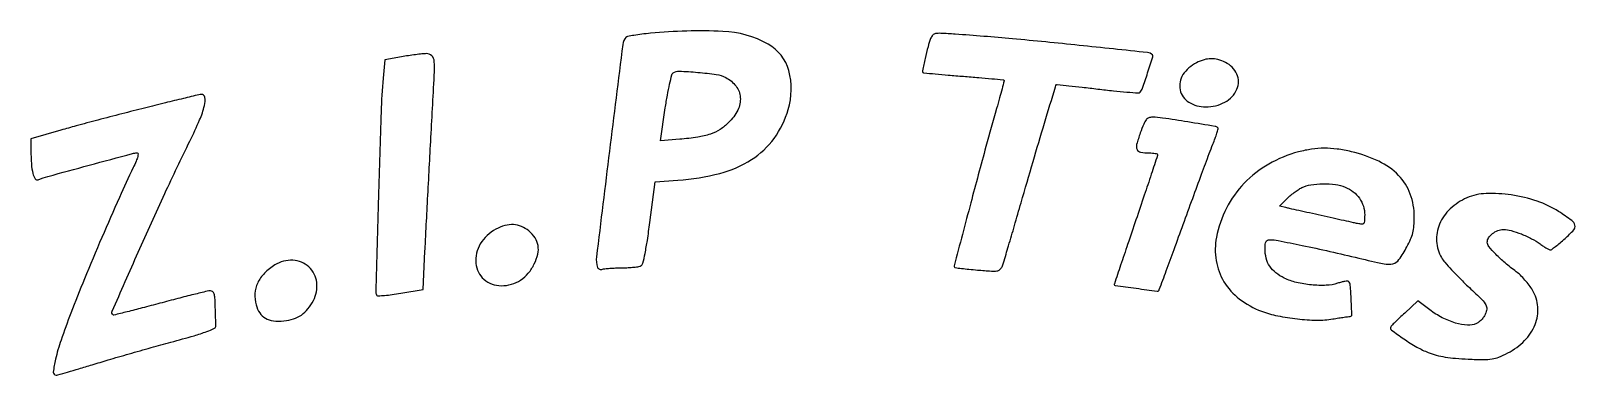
# Model space of a CAD drawing. Extents: x 164 to 768, y 531 to 666.
import ezdxf

# ---------------------------------------------------------------- set-up
doc = ezdxf.new("R2010")
doc.units = 0

msp = doc.modelspace()

# ---------------------------------------------------------------- linework, layer by layer
for points in [[(406.555445, 664.870297, 0.007098), (403.077051, 664.486181, 0.010408), (400.031218, 664.041429, 0.006126), (397.505047, 663.586799, 0.158691), (396.90575, 663.255445, 0.157932), (395.604259, 660.474275, 0.000432), (390.41169, 618.660857, 0.000569), (385.35668, 577.277756, 0.114794), (385.800338, 573.192529, 0.112499), (386.086637, 572.736707, 0.103324), (386.550366, 572.432885, 0.097369), (387.121411, 572.328997, 0.088288), (387.71083, 572.442529, -0.064224), (388.611439, 572.661144, -0.008711), (390.548743, 572.840741, -0.009917), (392.863633, 572.968617, -0.008217), (395.331787, 573.015313, 0.012568), (397.791502, 573.08326, 0.015434), (400.080946, 573.275144, 0.013917), (401.976015, 573.546675, 0.099021), (402.837391, 573.87834, 0.19433), (403.516786, 574.826025, 0.009714), (404.362059, 578.629621, 0.012476), (405.267683, 583.772708, 0.005257), (406.239023, 590.724048), (408.303264, 606.722041), (417.23919, 607.356331, 0.044487), (433.633298, 609.998262, 0.080488), (446.072753, 615.394801, 0.094428), (454.86301, 623.720266, 0.084091), (460.415702, 635.028093, 0.138543), (460.618506, 650.229371, 0.20345), (452.496953, 660.620438, 0.116186), (434.782565, 665.611375, 0.034784)], [(516.135776, 662.802553, 0.024259), (515.12172, 659.602954, 0.009025), (513.998152, 655.018797, 0.002768), (512.93718, 650.201325, 0.257545), (513.13731, 649.537698, 0.17028), (513.478507, 649.378551, 0.00062), (517.946585, 648.939831, 0.003149), (523.031771, 648.479192, 0.001961), (529, 648, -0.001671), (534.964643, 647.524577, -0.002698), (540.038035, 647.075549, -0.000457), (544.516592, 646.65067, -0.170698), (544.810333, 646.514659, -0.267296), (544.890243, 646.233205, -0.001197), (544.09956, 643.11233, -0.005137), (543.146242, 639.540211, -0.003166), (541.954895, 635.356334, 0.004569), (537.769039, 620.497914, 0.001483), (531.846316, 598.455365, 0.000078), (525.302362, 573.793788, 0.265055), (525.45548, 573.215825, 0.169859), (525.716113, 573.087628, 0.001171), (528.221644, 572.789903, 0.004363), (531.107432, 572.479344, 0.002756), (534.479668, 572.164934, 0.004625), (539.890276, 571.74094, 0.050516), (542.069814, 571.810694, 0.141935), (543.2622, 572.33594, 0.119958), (544.082571, 573.44911, 0.025981), (544.623632, 574.957599, 0.000711), (546.629251, 581.653801, 0.001468), (548.953423, 589.538424, 0.001006), (551.546914, 598.5, -0.001396), (556.216371, 614.587884, -0.001671), (560.70712, 629.712833, -0.000231), (564.977197, 643.896546, -0.106), (565.446594, 644.747462, -0.24491), (565.663256, 644.832776, -0.00033), (570.26784, 644.343303, -0.002607), (575.447367, 643.761922, -0.00159), (581.557434, 643.024101, 0.004644), (587.696088, 642.320836, 0.007357), (592.96853, 641.844694, 0.002581), (597.483987, 641.527246, 0.234246), (598.081895, 641.776639, 0.094474), (599.031744, 643.408807, 0.004622), (601.062745, 649.34965, 0.002191), (603.116595, 655.635877, 0.282795), (602.930166, 656.398386, 0.169904), (601.045295, 657.293162, 0.000526), (574.229221, 660.134686, 0.003381), (548.136588, 662.693541, 0.005356), (525.74523, 664.495044, 0.004406), (520.156631, 664.835018, 0.056632), (518.069854, 664.707154, 0.161675), (516.938817, 664.096712, 0.100304)], [(309, 655.642064), (302.5, 654.5), (301.853537, 647.262743, 0.013941), (301.042676, 634.031607, 0.001246), (300.015837, 600.741409, 0.000128), (298.967251, 563.41846, 0.206156), (299.442637, 562.224029, 0.216082), (299.961215, 562.028966, 0.005898), (302.431953, 562.221172, 0.011189), (305.384357, 562.552659, 0.007317), (308.772673, 563.06066), (317.5, 564.5), (318.232896, 579.5, -0.000656), (318.616652, 587.148323, -0.00022), (319.196752, 598.31875, -0.000219), (319.849578, 610.680092, -0.00025), (320.484933, 622.5, 0.000607), (321.854371, 648.320029, 0.02555), (321.858168, 653.856952, 0.185704), (320.885981, 656.047897, 0.207697), (318.75, 656.892064, 0.018028), (317.069122, 656.775475, 0.005552), (314.545312, 656.480353, 0.005546), (311.72693, 656.0872, 0.006058)], [(620.163886, 653.310621, 0.133108), (614.893227, 648.664692, 0.200384), (613.762981, 642.727796, 0.206041), (617.184952, 637.871099, 0.13873), (623.805764, 636.003738, 0.122881), (631.289588, 637.87751, 0.167752), (635.984595, 642.932248, 0.212892), (635.9643, 648.881487, 0.178046), (631.506613, 653.429838, 0.043133), (628.520117, 654.543248, 0.070404), (625.844401, 654.893243, 0.06995), (623.164453, 654.487706, 0.042016)], [(435.93908, 647.531503, -0.109089), (439.983967, 644.161925, -0.14974), (441.649094, 639.759996, -0.133546), (440.636232, 634.792915, -0.079259), (437.078075, 629.859807, -0.055685), (433.731334, 627.172822, -0.059402), (429.943695, 625.3592, -0.044896), (425.004209, 624.160009, -0.016885), (417.926694, 623.344858), (410.353388, 622.730817), (412.28267, 635.615408, -0.007241), (413.104894, 640.611446, -0.01079), (413.981282, 644.953213, -0.006098), (414.833945, 648.547048, -0.17921), (415.355976, 649.310424, -0.166083), (417.76718, 650.022557, -0.011058), (425.071545, 649.553729, -0.014884), (432.259168, 648.716359, -0.083066)], [(208.5, 635.587517, 0.00174), (199.59857, 633.320941, 0.001479), (190.217187, 630.86772, 0.001491), (181.68931, 628.583479, 0.004209), (175.75, 626.919813), (164, 623.521587), (164.011006, 619.010794, 0.016065), (164.195297, 613.681503, 0.044789), (164.777026, 609.987899, 0.083999), (165.687099, 607.912972, 0.356084), (166.889516, 607.53352, -0.027737), (170.640786, 608.789265, -0.000809), (186.785383, 613.187084, -0.000373), (203.718524, 617.756708, -0.065804), (205.559131, 618, -0.403577), (205.937726, 617.634959, -0.073676), (205.819292, 616.568842, -0.037078), (205.214113, 614.812596, -0.011263), (204.043526, 612.25, 0.008121), (198.641293, 600.617662, 0.003467), (191.777561, 584.894491, 0.003488), (184.960612, 568.66651, 0.006237), (179.617805, 555.221246, 0.008624), (175.786909, 544.678074, 0.024725), (173.62027, 537.195053, 0.032891), (172.783359, 532.219198, 0.444078), (173.885379, 531, 0.069377), (174.537953, 531.090985, 0.000971), (178.373126, 532.189674, 0.002693), (182.816239, 533.497826, 0.001768), (187.919517, 535.049954, -0.003282), (194.210493, 536.942518, -0.001519), (202.409862, 539.323583, -0.001505), (211.040637, 541.77342, -0.002094), (218.784138, 543.911309, 0.003523), (227.862476, 546.44569, 0.017852), (232.858847, 548.073665, 0.025983), (235.808634, 549.329996, 0.300324), (236.416667, 550.361355, -0.003933), (236.374941, 551.332354, -0.000591), (236.308854, 553.281148, -0.000664), (236.236586, 555.582683, -0.000573), (236.166667, 558, 0.009822), (236.012925, 561.240052, 0.06089), (235.701143, 562.872759, 0.148614), (235.136487, 563.688647, 0.169172), (234.242596, 564, 0.058797), (232.994385, 563.85271, 0.001645), (227.716104, 562.57106, 0.003347), (221.514249, 560.999419, 0.002291), (214.492596, 559.135525, -0.001977), (207.568224, 557.292808, -0.003227), (201.678969, 555.791013, -0.000507), (196.465777, 554.503003, -0.241826), (196.137938, 554.58092, -0.330441), (195.809905, 556.016633, -0.000629), (206.02029, 579.195819, -0.004512), (216.378186, 602.069472, -0.005993), (226.233221, 622.669678, 0.012423), (230.049589, 630.917928, 0.042384), (231.930192, 636.521564, 0.095627), (232.088179, 639.783113, 0.390414), (230.683578, 640.928497, 0.043555), (229.793171, 640.796297, 0.000454), (223.678926, 639.330089, 0.001453), (216.634237, 637.612316, 0.000943)], [(598.17637, 625.82325, 0.018876), (596.748597, 621.329468, 0.176582), (596.907617, 619.337776, 0.250393), (598.266121, 618.303177, 0.038884), (601.75, 618.015313, -0.016481), (602.995854, 617.96836, -0.026862), (604.045313, 617.837194, -0.025318), (604.831374, 617.65424, -0.334581), (605, 617.430453, -0.080165), (604.928348, 616.986421, -0.000138), (602.503125, 609.67419, -0.001049), (599.758708, 601.464813, -0.000648), (596.5, 591.825943, 0.000333), (593.240994, 582.2062, 0.000546), (590.496875, 574.059166, 0.000037), (588.037736, 566.729929, 0.081089), (588, 566.498778, 0.374453), (588.324559, 566.126166, 0.000768), (596.580544, 564.995572, 0.000914), (604.789552, 563.899533, 0.248582), (605.43235, 564.138834, 0.093554), (605.628961, 564.466411, 0.00011), (608.368585, 571.884532, 0.001007), (611.4176, 580.197528, 0.000619), (614.976786, 590, -0.000818), (618.683931, 600.197337, -0.000991), (622.195122, 609.747883, -0.000837), (625.179711, 617.775313, -0.006848), (626.598277, 621.418326, 0.009548), (627.481333, 623.722823, 0.014833), (628.145162, 625.745131, 0.009022), (628.609054, 627.42479, 0.26517), (628.496297, 627.837036, 0.156433), (627.433123, 628.38386, 0.000992), (616.773958, 630.133699, 0.003151), (606.918678, 631.667831, 0.034975), (602.949399, 631.978876, 0.095858), (601.501104, 631.711065, 0.135129), (600.455541, 630.928346, 0.067861), (599.509231, 629.290959, 0.010786)], [(660.112326, 618.419451, 0.064254), (648.438744, 613.606638, 0.071648), (638.843116, 606.121944, 0.073198), (631.904814, 596.386234, 0.071526), (627.997745, 584.988107, 0.087287), (627.87629, 575.847993, 0.096773), (630.933088, 567.57138, 0.092931), (637.012397, 560.806373, 0.07398), (645.614269, 556.043131, 0.038716), (651.951614, 554.216476, 0.023652), (659.645204, 553.006914, 0.023745), (667.303174, 552.537943, 0.044205), (673.5, 553.001524, -0.002104), (675.862891, 553.379969, -0.002862), (677.99803, 553.700218, -0.001899), (679.79227, 553.95189, -0.032269), (680.38691, 553.994208, 0.421052), (680.977819, 554.606997, 0.005512), (680.73843, 560.464643, 0.007624), (680.35305, 566.197974, 0.177591), (679.677659, 567.655675, 0.218517), (679.273573, 567.80553, 0.020907), (678.203399, 567.679798, 0.023609), (676.88379, 567.404089, 0.0164), (675.422332, 566.974367, -0.069771), (670.962629, 566.165332, -0.034008), (665.168348, 566.326727, -0.033769), (659.293378, 567.295029, -0.05505), (654.536973, 568.982102, -0.05457), (651.181137, 571.085447, -0.080289), (648.835097, 573.646256, -0.083001), (647.465565, 576.747929, -0.062627), (647, 580.45034, -0.022344), (647.081185, 582.266124, -0.100306), (647.383106, 583.280449, -0.171399), (647.961241, 583.810514, -0.100979), (648.889921, 584, -0.047939), (652.133991, 583.688248, -0.00304), (661.523237, 581.807536, -0.004607), (672.363796, 579.463137, -0.004018), (683.666258, 576.813969, 0.007148), (693.565502, 574.558961, 0.110354), (697.036929, 574.594163, 0.18492), (699.42576, 576.2133, 0.027754), (702.528458, 581.22962, 0.022458), (703.978093, 584.203791, 0.042051), (704.831017, 586.738784, 0.040344), (705.268179, 589.450019, 0.019003), (705.414454, 592.996863, 0.089287), (703.838011, 601.918857, 0.10419), (699.269922, 609.195053, 0.090546), (691.565706, 614.717828, 0.0525), (680.781481, 618.489482, 0.02453), (675.211765, 619.517317, 0.03422), (670.157463, 619.846432, 0.035446), (665.246266, 619.481099, 0.029409)], [(678.364218, 604.62118, -0.065882), (681.538506, 602.77258, -0.075133), (683.963652, 600.230618, -0.07736), (685.478826, 597.153018, -0.075914), (686, 593.740141, -0.012125), (685.939474, 591.24468, -0.159093), (685.61445, 590.391652, -0.248159), (684.9146, 590.091854, -0.032105), (683.25, 590.336549, -0.001605), (681.572285, 590.700022, -0.0002), (677.929688, 591.502955, -0.000236), (673.604708, 592.460254, -0.000195), (669, 593.48363, 0.000001), (664.421717, 594.502997, 0.000001), (660.177205, 595.448026, 0.000001), (656.615066, 596.241108, 0.000011), (655.11389, 596.575295), (652.727781, 597.106427), (655.489687, 599.989235, -0.024401), (656.774598, 601.205653, -0.016178), (658.358017, 602.477948, -0.016299), (659.980191, 603.616385, -0.030273), (661.375796, 604.413252, -0.076417), (664.896625, 605.524576, -0.035257), (669.696513, 605.922546, -0.035221), (674.573263, 605.638524, -0.066897)], [(726, 600.405695, 0.086173), (719.473666, 596.123561, 0.104779), (715.296532, 590.139411, 0.114778), (714.128263, 583.416326, 0.120503), (716.087462, 577, 0.042777), (717.393446, 575.177242, 0.009398), (719.95336, 572.293637, 0.009714), (723.050767, 569.062232, 0.009199), (726.327137, 565.893231, -0.004498), (731.414077, 561.064738, -0.051291), (733.194806, 558.950449, -0.137007), (733.745949, 557.315606, -0.098065), (733.470149, 555.395555, -0.058989), (732.879916, 554.192205, -0.03902), (731.944888, 552.966956, -0.039048), (730.832122, 551.903195, -0.059543), (729.705447, 551.187555, -0.131412), (726.263705, 550.541282, -0.052874), (721.518953, 551.41137, -0.047507), (716.332868, 553.494538, -0.043795), (711.480159, 556.567007), (706.83111, 560.115707), (701.665555, 555.327184, 0.003406), (699.665901, 553.447994, 0.004994), (697.93491, 551.765634, 0.002493), (696.490061, 550.318682, 0.087555), (696.219245, 549.927066, 0.352684), (696.544537, 548.641174, 0.010841), (701.297465, 545.224894, 0.019963), (706.457132, 541.978431, 0.037737), (710.888309, 539.858353, 0.028477), (714.043697, 538.834081, 0.023086), (717.523752, 538.0895, 0.019628), (721.578496, 537.578499, 0.011246), (726.5, 537.264958, 0.00713), (732.627972, 537.100252, 0.041782), (735.838508, 537.328274, 0.058309), (738.486435, 538.06369, 0.021833), (741.993811, 539.676706, 0.078976), (748.594035, 544.512671, 0.101894), (752.688372, 550.792763, 0.112565), (753.732908, 557.681887, 0.114593), (751.673954, 564.293383, 0.029656), (750.412104, 566.180496, 0.01896), (748.739347, 568.221363, 0.019048), (746.941394, 570.103212, 0.03341), (745.299552, 571.495426, -0.01707), (740.978586, 574.923308, -0.022924), (737.324447, 578.331781, -0.020902), (734.611761, 581.347609, -0.17442), (734, 583.04796, -0.144965), (734.515654, 584.789128, -0.082545), (736.009118, 586.422885, -0.076349), (738.090337, 587.595549, -0.090422), (740.308504, 588, -0.066722), (743.343293, 587.593218, -0.027021), (747.312863, 586.275453, -0.026805), (751.35128, 584.432404, -0.038524), (754.683278, 582.349192, 0.012183), (755.962049, 581.452771, 0.016095), (757.17138, 580.703239, 0.013497), (758.202442, 580.145756, 0.131624), (758.683278, 580.044812, 0.1459), (759.1915, 580.227205, 0.006442), (760.703788, 581.370207, 0.010429), (762.472392, 582.803188, 0.007217), (764.414724, 584.493868, 0.02467), (767.817363, 587.859997, 0.248272), (768.304153, 589.729275, 0.181291), (767.084429, 591.548475, 0.012741), (761.921276, 595.050517, 0.061182), (753.494343, 599.103592, 0.044555), (743.377531, 601.547655, 0.045827), (733.524714, 602.103949, 0.093663)], [(345.984398, 588.148389, 0.134591), (339.895476, 582.407043, 0.161486), (338.131521, 574.769838, 0.192373), (341.33215, 568.520443, 0.181291), (348.055043, 566, 0.069685), (352.080083, 566.563704, 0.076048), (355.666295, 568.208817, 0.073889), (358.676152, 570.899172, 0.060835), (361.011547, 574.523853, 0.054843), (362.388336, 578.400397, 0.099604), (362.499319, 581.748733, 0.106815), (361.318067, 584.721357, 0.070171), (358.849757, 587.472968, 0.075879), (356.003879, 589.21012, 0.086243), (352.892223, 589.920701, 0.080092), (349.538826, 589.559186, 0.055361)], [(259.5, 574.13944, 0.058626), (255.397811, 570.886474, 0.085796), (252.755958, 567.123078, 0.093736), (251.673731, 562.953687, 0.084308), (252.124924, 558.509733, 0.079064), (253.55976, 555.357895, 0.116552), (255.767609, 553.285601, 0.102914), (258.888283, 552.26329, 0.051862), (263.048897, 552.230677, 0.055091), (266.762074, 553.006071, 0.072179), (269.863733, 554.542947, 0.070918), (272.440094, 556.922697, 0.050967), (274.595014, 560.20034, 0.151312), (275.881661, 567.294783, 0.177906), (272.785663, 573.343728, 0.177286), (266.499086, 575.962327, 0.15039)]]:
    msp.add_lwpolyline(points, format="xyb", close=True)

doc.saveas('drawing.dxf')
